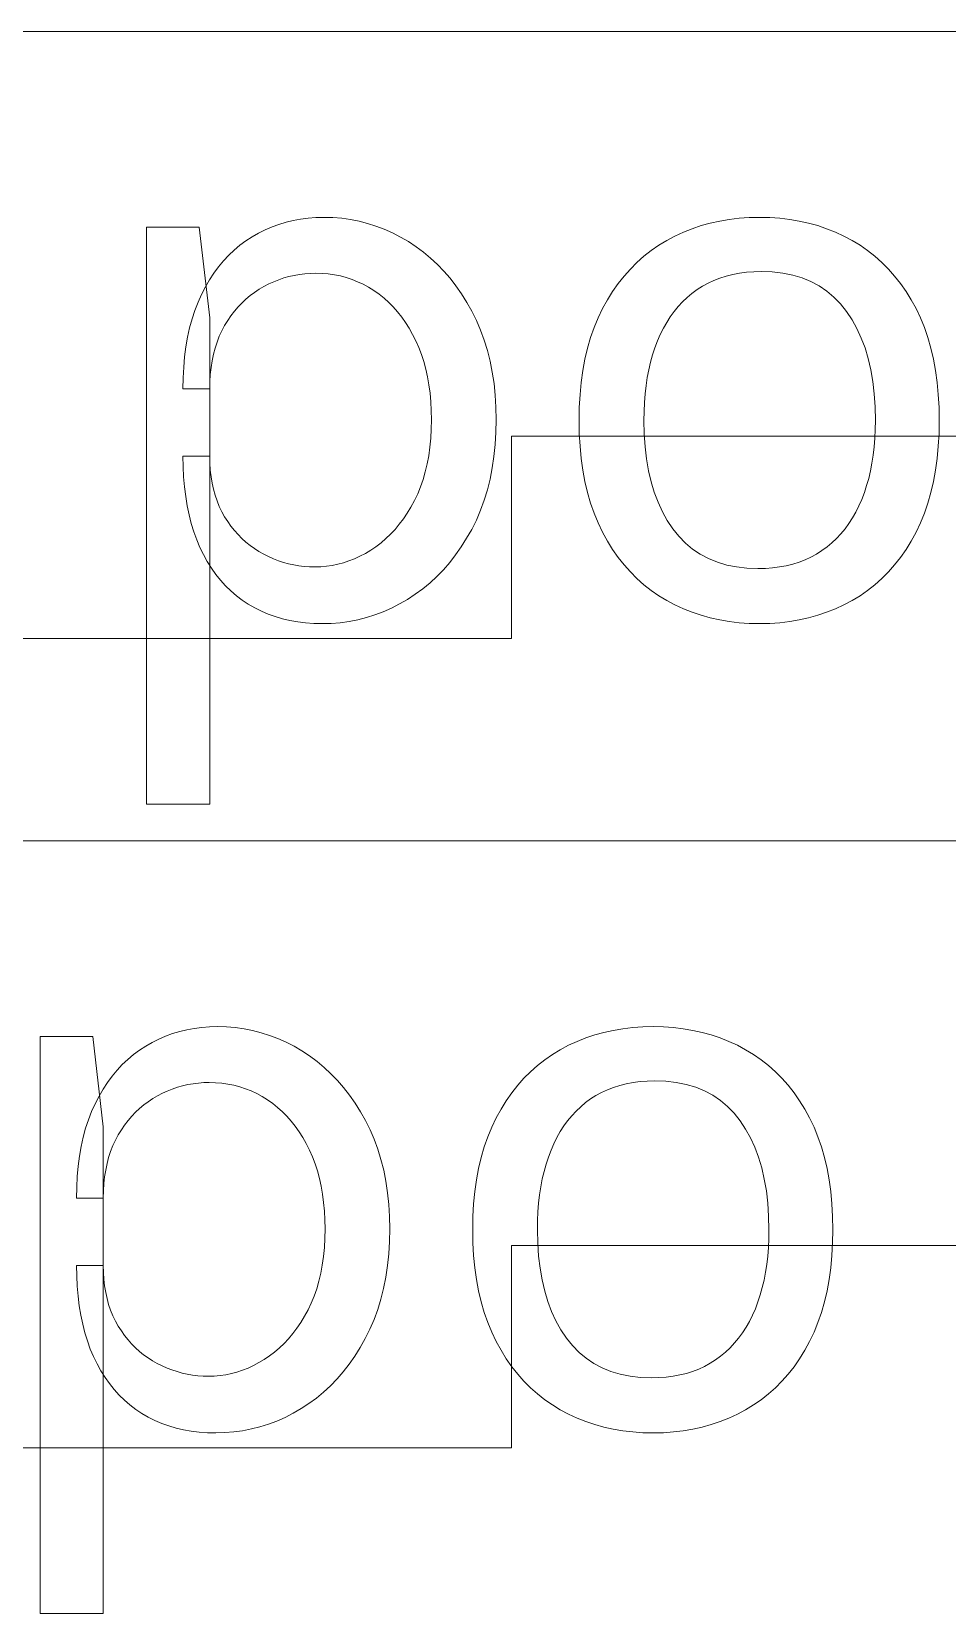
# Model space of a CAD drawing. Extents: x 0 to 393, y 0 to 389.
# Drawn here: x 58.88 to 72.46, y 341.55 to 365 of the extents above; entities that cross this region are included whole.
import ezdxf

# ---------------------------------------------------------------- set-up
doc = ezdxf.new("R2010")
doc.units = 0
doc.layers.get('0').update_dxf_attribs({"lineweight": 0})

msp = doc.modelspace()

# ---------------------------------------------------------------- linework, layer by layer
for p, q in [((138, 365), (6, 365)), ((62.449, 362.105), (62.551, 362.142)), ((62.551, 362.142), (62.657, 362.174)), ((62.657, 362.174), (62.764, 362.2)), ((62.764, 362.2), (62.873, 362.22)), ((62.873, 362.22), (62.985, 362.234)), ((62.985, 362.234), (63.1, 362.243)), ((63.1, 362.243), (63.216, 362.246)), ((63.216, 362.246), (63.216, 362.246)), ((63.216, 362.246), (63.35, 362.242)), ((63.35, 362.242), (63.481, 362.232)), ((63.481, 362.232), (63.611, 362.214)), ((63.611, 362.214), (63.739, 362.188)), ((63.739, 362.188), (63.866, 362.156)), ((63.866, 362.156), (63.99, 362.116)), ((68.811, 362.123), (68.947, 362.161)), ((68.947, 362.161), (69.086, 362.191)), ((69.086, 362.191), (69.229, 362.215)), ((69.229, 362.215), (69.375, 362.232)), ((69.375, 362.232), (69.525, 362.243)), ((69.525, 362.243), (69.678, 362.246)), ((69.678, 362.246), (69.678, 362.246)), ((69.678, 362.246), (69.83, 362.243)), ((69.83, 362.243), (69.979, 362.232)), ((69.979, 362.232), (70.124, 362.215)), ((70.124, 362.215), (70.266, 362.191)), ((70.266, 362.191), (70.405, 362.161)), ((70.405, 362.161), (70.54, 362.123)), ((60.588, 353.546), (60.588, 362.102)), ((60.588, 362.102), (61.368, 362.102)), ((61.368, 362.102), (61.524, 360.758)), ((61.972, 361.832), (62.061, 361.898)), ((62.061, 361.898), (62.154, 361.958)), ((62.154, 361.958), (62.25, 362.013)), ((62.25, 362.013), (62.348, 362.062)), ((62.348, 362.062), (62.449, 362.105)), ((63.99, 362.116), (64.113, 362.07)), ((64.113, 362.07), (64.234, 362.016)), ((64.234, 362.016), (64.353, 361.954)), ((64.353, 361.954), (64.47, 361.886)), ((68.183, 361.832), (68.301, 361.904)), ((68.301, 361.904), (68.423, 361.969)), ((68.423, 361.969), (68.549, 362.027)), ((68.549, 362.027), (68.678, 362.078)), ((68.678, 362.078), (68.811, 362.123)), ((70.54, 362.123), (70.672, 362.078)), ((70.672, 362.078), (70.801, 362.027)), ((70.801, 362.027), (70.927, 361.969)), ((70.927, 361.969), (71.049, 361.904)), ((71.049, 361.904), (71.167, 361.832)), ((61.73, 361.6), (61.806, 361.683)), ((61.806, 361.683), (61.887, 361.76)), ((61.887, 361.76), (61.972, 361.832)), ((64.47, 361.886), (64.584, 361.811)), ((64.584, 361.811), (64.694, 361.73)), ((64.694, 361.73), (64.799, 361.642)), ((67.859, 361.578), (67.962, 361.669)), ((67.962, 361.669), (68.07, 361.754)), ((68.07, 361.754), (68.183, 361.832)), ((71.167, 361.832), (71.28, 361.754)), ((71.28, 361.754), (71.388, 361.669)), ((71.388, 361.669), (71.49, 361.578)), ((61.587, 361.418), (61.656, 361.512)), ((61.656, 361.512), (61.73, 361.6)), ((64.799, 361.642), (64.9, 361.548)), ((64.9, 361.548), (64.997, 361.448)), ((64.997, 361.448), (65.088, 361.342)), ((67.669, 361.376), (67.762, 361.48)), ((67.762, 361.48), (67.859, 361.578)), ((69.483, 361.431), (69.38, 361.418)), ((69.591, 361.439), (69.483, 361.431)), ((69.702, 361.442), (69.591, 361.439)), ((69.866, 361.436), (69.702, 361.442)), ((69.702, 361.442), (69.702, 361.442)), ((70.021, 361.418), (69.866, 361.436)), ((71.49, 361.578), (71.588, 361.48)), ((71.588, 361.48), (71.68, 361.376)), ((61.404, 361.103), (61.461, 361.214)), ((61.461, 361.214), (61.522, 361.319)), ((61.522, 361.319), (61.587, 361.418)), ((62.328, 361.22), (62.257, 361.179)), ((62.4, 361.258), (62.328, 361.22)), ((62.474, 361.291), (62.4, 361.258)), ((62.548, 361.321), (62.474, 361.291)), ((62.624, 361.347), (62.548, 361.321)), ((62.7, 361.368), (62.624, 361.347)), ((62.777, 361.386), (62.7, 361.368)), ((62.856, 361.4), (62.777, 361.386)), ((62.935, 361.41), (62.856, 361.4)), ((63.015, 361.416), (62.935, 361.41)), ((63.096, 361.418), (63.015, 361.416)), ((63.19, 361.415), (63.096, 361.418)), ((63.096, 361.418), (63.096, 361.418)), ((63.282, 361.408), (63.19, 361.415)), ((63.373, 361.395), (63.282, 361.408)), ((63.462, 361.377), (63.373, 361.395)), ((63.549, 361.353), (63.462, 361.377)), ((63.635, 361.325), (63.549, 361.353)), ((63.718, 361.292), (63.635, 361.325)), ((63.801, 361.253), (63.718, 361.292)), ((63.881, 361.209), (63.801, 361.253)), ((63.96, 361.16), (63.881, 361.209)), ((65.088, 361.342), (65.176, 361.229)), ((65.176, 361.229), (65.259, 361.11)), ((67.499, 361.148), (67.582, 361.265)), ((67.582, 361.265), (67.669, 361.376)), ((68.83, 361.226), (68.751, 361.175)), ((68.913, 361.271), (68.83, 361.226)), ((68.999, 361.311), (68.913, 361.271)), ((69.089, 361.346), (68.999, 361.311)), ((69.182, 361.375), (69.089, 361.346)), ((69.279, 361.399), (69.182, 361.375)), ((69.38, 361.418), (69.279, 361.399)), ((70.169, 361.389), (70.021, 361.418)), ((70.308, 361.347), (70.169, 361.389)), ((70.439, 361.294), (70.308, 361.347)), ((70.561, 361.229), (70.439, 361.294)), ((70.675, 361.152), (70.561, 361.229)), ((71.68, 361.376), (71.767, 361.265)), ((71.767, 361.265), (71.849, 361.148)), ((61.305, 360.866), (61.352, 360.987)), ((61.352, 360.987), (61.404, 361.103)), ((62.003, 360.976), (61.946, 360.917)), ((62.062, 361.032), (62.003, 360.976)), ((62.124, 361.085), (62.062, 361.032)), ((62.19, 361.133), (62.124, 361.085)), ((62.257, 361.179), (62.19, 361.133)), ((64.036, 361.106), (63.96, 361.16)), ((64.11, 361.048), (64.036, 361.106)), ((64.18, 360.985), (64.11, 361.048)), ((64.247, 360.917), (64.18, 360.985)), ((65.259, 361.11), (65.338, 360.985)), ((65.338, 360.985), (65.412, 360.854)), ((67.35, 360.893), (67.422, 361.024)), ((67.422, 361.024), (67.499, 361.148)), ((68.536, 360.994), (68.471, 360.925)), ((68.604, 361.059), (68.536, 360.994)), ((68.675, 361.119), (68.604, 361.059)), ((68.751, 361.175), (68.675, 361.119)), ((70.781, 361.064), (70.675, 361.152)), ((70.879, 360.963), (70.781, 361.064)), ((70.968, 360.851), (70.879, 360.963)), ((71.849, 361.148), (71.925, 361.024)), ((71.925, 361.024), (71.997, 360.893)), ((61.227, 360.607), (61.263, 360.739)), ((61.263, 360.739), (61.305, 360.866)), ((61.524, 360.758), (61.524, 353.546)), ((61.84, 360.786), (61.792, 360.715)), ((61.892, 360.853), (61.84, 360.786)), ((61.946, 360.917), (61.892, 360.853)), ((64.31, 360.845), (64.247, 360.917)), ((64.371, 360.768), (64.31, 360.845)), ((64.428, 360.687), (64.371, 360.768)), ((65.412, 360.854), (65.48, 360.717)), ((67.225, 360.613), (67.284, 360.756)), ((67.284, 360.756), (67.35, 360.893)), ((68.354, 360.773), (68.3, 360.689)), ((68.41, 360.851), (68.354, 360.773)), ((68.471, 360.925), (68.41, 360.851)), ((71.049, 360.728), (70.968, 360.851)), ((71.121, 360.597), (71.049, 360.728)), ((71.997, 360.893), (72.063, 360.756)), ((72.063, 360.756), (72.121, 360.613)), ((61.197, 360.469), (61.227, 360.607)), ((61.704, 360.563), (61.666, 360.482)), ((61.746, 360.641), (61.704, 360.563)), ((61.792, 360.715), (61.746, 360.641)), ((64.482, 360.601), (64.428, 360.687)), ((64.533, 360.511), (64.482, 360.601)), ((64.581, 360.416), (64.533, 360.511)), ((65.48, 360.717), (65.542, 360.575)), ((65.542, 360.575), (65.596, 360.427)), ((67.173, 360.463), (67.225, 360.613)), ((68.205, 360.51), (68.163, 360.413)), ((68.251, 360.602), (68.205, 360.51)), ((68.3, 360.689), (68.251, 360.602)), ((71.185, 360.457), (71.121, 360.597)), ((72.121, 360.613), (72.173, 360.463)), ((61.153, 360.178), (61.172, 360.326)), ((61.172, 360.326), (61.197, 360.469)), ((61.604, 360.308), (61.58, 360.216)), ((61.633, 360.396), (61.604, 360.308)), ((61.666, 360.482), (61.633, 360.396)), ((64.625, 360.317), (64.581, 360.416)), ((64.664, 360.214), (64.625, 360.317)), ((65.596, 360.427), (65.642, 360.274)), ((65.642, 360.274), (65.682, 360.116)), ((67.089, 360.144), (67.127, 360.306)), ((67.127, 360.306), (67.173, 360.463)), ((68.125, 360.312), (68.091, 360.207)), ((68.163, 360.413), (68.125, 360.312)), ((71.241, 360.309), (71.185, 360.457)), ((71.288, 360.151), (71.241, 360.309)), ((72.173, 360.463), (72.218, 360.306)), ((72.218, 360.306), (72.256, 360.144)), ((61.131, 359.866), (61.139, 360.025)), ((61.139, 360.025), (61.153, 360.178)), ((61.544, 360.021), (61.533, 359.918)), ((61.56, 360.12), (61.544, 360.021)), ((61.58, 360.216), (61.56, 360.12)), ((64.699, 360.107), (64.664, 360.214)), ((64.729, 359.996), (64.699, 360.107)), ((65.682, 360.116), (65.714, 359.953)), ((67.058, 359.975), (67.089, 360.144)), ((68.06, 360.099), (68.034, 359.987)), ((68.091, 360.207), (68.06, 360.099)), ((71.326, 359.985), (71.288, 360.151)), ((72.256, 360.144), (72.287, 359.975)), ((61.128, 359.702), (61.131, 359.866)), ((61.526, 359.812), (61.524, 359.702)), ((61.533, 359.918), (61.526, 359.812)), ((64.754, 359.88), (64.729, 359.996)), ((64.775, 359.762), (64.754, 359.88)), ((65.714, 359.953), (65.74, 359.784)), ((67.016, 359.617), (67.033, 359.799)), ((67.033, 359.799), (67.058, 359.975)), ((68.012, 359.871), (67.994, 359.751)), ((68.034, 359.987), (68.012, 359.871)), ((71.356, 359.81), (71.326, 359.985)), ((71.377, 359.627), (71.356, 359.81)), ((72.287, 359.975), (72.311, 359.799)), ((72.311, 359.799), (72.328, 359.617)), ((61.524, 359.702), (61.128, 359.702)), ((61.524, 359.702), (61.524, 359.702)), ((64.791, 359.639), (64.775, 359.762)), ((64.803, 359.512), (64.791, 359.639)), ((65.74, 359.784), (65.758, 359.61)), ((65.758, 359.61), (65.768, 359.431)), ((67.005, 359.429), (67.016, 359.617)), ((67.98, 359.627), (67.97, 359.5)), ((67.994, 359.751), (67.98, 359.627)), ((71.39, 359.435), (71.377, 359.627)), ((72.328, 359.617), (72.339, 359.429)), ((64.81, 359.381), (64.803, 359.512)), ((64.812, 359.246), (64.81, 359.381)), ((65.768, 359.431), (65.772, 359.246)), ((67.002, 359.234), (67.005, 359.429)), ((67.964, 359.369), (67.962, 359.234)), ((67.97, 359.5), (67.964, 359.369)), ((71.394, 359.234), (71.39, 359.435)), ((72.339, 359.429), (72.342, 359.234)), ((64.802, 358.97), (64.809, 359.105)), ((64.809, 359.105), (64.812, 359.246)), ((64.812, 359.246), (64.812, 359.246)), ((65.772, 359.246), (65.768, 359.059)), ((65.772, 359.246), (65.772, 359.246)), ((67.005, 359.04), (67.002, 359.234)), ((67.002, 359.234), (67.002, 359.234)), ((67.962, 359.234), (67.962, 359.234)), ((67.962, 359.234), (67.966, 359.035)), ((71.386, 358.97), (71.392, 359.1)), ((71.392, 359.1), (71.394, 359.234)), ((71.394, 359.234), (71.394, 359.234)), ((72.342, 359.234), (72.339, 359.04)), ((72.342, 359.234), (72.342, 359.234)), ((64.789, 358.838), (64.802, 358.97)), ((65.757, 358.878), (65.739, 358.702)), ((65.768, 359.059), (65.757, 358.878)), ((66, 356), (66, 359)), ((66, 359), (78, 359)), ((67.016, 358.853), (67.005, 359.04)), ((67.033, 358.672), (67.016, 358.853)), ((67.966, 359.035), (67.979, 358.845)), ((71.376, 358.844), (71.386, 358.97)), ((72.328, 358.853), (72.311, 358.672)), ((72.339, 359.04), (72.328, 358.853)), ((61.131, 358.549), (61.128, 358.706)), ((61.128, 358.706), (61.128, 358.706)), ((61.128, 358.706), (61.524, 358.706)), ((61.524, 358.706), (61.526, 358.601)), ((64.749, 358.589), (64.772, 358.711)), ((64.772, 358.711), (64.789, 358.838)), ((65.739, 358.702), (65.714, 358.531)), ((67.058, 358.497), (67.033, 358.672)), ((67.979, 358.845), (68.001, 358.664)), ((68.001, 358.664), (68.031, 358.49)), ((71.344, 358.603), (71.362, 358.721)), ((71.362, 358.721), (71.376, 358.844)), ((72.311, 358.672), (72.287, 358.497)), ((61.138, 358.397), (61.131, 358.549)), ((61.151, 358.249), (61.138, 358.397)), ((61.526, 358.601), (61.533, 358.499)), ((61.533, 358.499), (61.544, 358.401)), ((61.544, 358.401), (61.56, 358.306)), ((64.689, 358.358), (64.721, 358.471)), ((64.721, 358.471), (64.749, 358.589)), ((65.714, 358.531), (65.681, 358.365)), ((67.089, 358.328), (67.058, 358.497)), ((68.031, 358.49), (68.069, 358.326)), ((71.296, 358.376), (71.322, 358.487)), ((71.322, 358.487), (71.344, 358.603)), ((72.287, 358.497), (72.256, 358.328)), ((61.168, 358.106), (61.151, 358.249)), ((61.56, 358.306), (61.58, 358.214)), ((61.58, 358.214), (61.604, 358.126)), ((64.56, 358.046), (64.608, 358.145)), ((64.608, 358.145), (64.651, 358.25)), ((64.651, 358.25), (64.689, 358.358)), ((65.641, 358.206), (65.594, 358.051)), ((65.681, 358.365), (65.641, 358.206)), ((67.127, 358.166), (67.089, 358.328)), ((67.173, 358.009), (67.127, 358.166)), ((68.069, 358.326), (68.116, 358.169)), ((68.116, 358.169), (68.172, 358.022)), ((71.193, 358.064), (71.231, 358.164)), ((71.231, 358.164), (71.265, 358.268)), ((71.265, 358.268), (71.296, 358.376)), ((72.218, 358.166), (72.173, 358.009)), ((72.256, 358.328), (72.218, 358.166)), ((61.191, 357.969), (61.168, 358.106)), ((61.219, 357.836), (61.191, 357.969)), ((61.604, 358.126), (61.633, 358.041)), ((61.633, 358.041), (61.666, 357.959)), ((61.666, 357.959), (61.704, 357.881)), ((64.453, 357.861), (64.508, 357.951)), ((64.508, 357.951), (64.56, 358.046)), ((65.594, 358.051), (65.54, 357.902)), ((67.225, 357.859), (67.173, 358.009)), ((68.172, 358.022), (68.237, 357.882)), ((71.105, 357.876), (71.151, 357.968)), ((71.151, 357.968), (71.193, 358.064)), ((72.173, 358.009), (72.121, 357.859)), ((61.251, 357.708), (61.219, 357.836)), ((61.289, 357.585), (61.251, 357.708)), ((61.704, 357.881), (61.746, 357.806)), ((61.746, 357.806), (61.792, 357.735)), ((61.792, 357.735), (61.84, 357.667)), ((64.272, 357.619), (64.335, 357.695)), ((64.335, 357.695), (64.396, 357.776)), ((64.396, 357.776), (64.453, 357.861)), ((65.478, 357.758), (65.409, 357.62)), ((65.54, 357.902), (65.478, 357.758)), ((67.284, 357.716), (67.225, 357.859)), ((67.35, 357.578), (67.284, 357.716)), ((68.237, 357.882), (68.309, 357.751)), ((68.309, 357.751), (68.391, 357.629)), ((70.945, 357.628), (71.002, 357.706)), ((71.002, 357.706), (71.055, 357.789)), ((71.055, 357.789), (71.105, 357.876)), ((72.063, 357.716), (71.997, 357.578)), ((72.121, 357.859), (72.063, 357.716)), ((61.332, 357.466), (61.289, 357.585)), ((61.38, 357.353), (61.332, 357.466)), ((61.84, 357.667), (61.891, 357.602)), ((61.891, 357.602), (61.945, 357.542)), ((61.945, 357.542), (62.002, 357.484)), ((62.002, 357.484), (62.061, 357.431)), ((64.065, 357.42), (64.137, 357.482)), ((64.137, 357.482), (64.206, 357.548)), ((64.206, 357.548), (64.272, 357.619)), ((65.334, 357.488), (65.255, 357.362)), ((65.409, 357.62), (65.334, 357.488)), ((67.422, 357.447), (67.35, 357.578)), ((67.499, 357.322), (67.422, 357.447)), ((68.391, 357.629), (68.481, 357.517)), ((68.481, 357.517), (68.579, 357.416)), ((70.75, 357.421), (70.819, 357.485)), ((70.819, 357.485), (70.884, 357.555)), ((70.884, 357.555), (70.945, 357.628)), ((71.925, 357.447), (71.849, 357.322)), ((71.997, 357.578), (71.925, 357.447)), ((61.433, 357.245), (61.38, 357.353)), ((61.489, 357.142), (61.433, 357.245)), ((62.061, 357.431), (62.123, 357.38)), ((62.123, 357.38), (62.188, 357.334)), ((62.188, 357.334), (62.255, 357.291)), ((62.255, 357.291), (62.325, 357.251)), ((62.325, 357.251), (62.397, 357.215)), ((62.397, 357.215), (62.47, 357.183)), ((63.671, 357.184), (63.752, 357.221)), ((63.752, 357.221), (63.832, 357.264)), ((63.832, 357.264), (63.912, 357.311)), ((63.912, 357.311), (63.99, 357.363)), ((63.99, 357.363), (64.065, 357.42)), ((65.171, 357.242), (65.083, 357.128)), ((65.255, 357.362), (65.171, 357.242)), ((67.582, 357.204), (67.499, 357.322)), ((68.579, 357.416), (68.685, 357.328)), ((68.685, 357.328), (68.799, 357.251)), ((68.799, 357.251), (68.921, 357.186)), ((70.353, 357.169), (70.439, 357.209)), ((70.439, 357.209), (70.522, 357.254)), ((70.522, 357.254), (70.602, 357.305)), ((70.602, 357.305), (70.678, 357.361)), ((70.678, 357.361), (70.75, 357.421)), ((71.849, 357.322), (71.767, 357.204)), ((61.55, 357.044), (61.489, 357.142)), ((61.616, 356.952), (61.55, 357.044)), ((62.47, 357.183), (62.543, 357.155)), ((62.543, 357.155), (62.618, 357.13)), ((62.618, 357.13), (62.693, 357.109)), ((62.693, 357.109), (62.77, 357.092)), ((62.77, 357.092), (62.847, 357.079)), ((62.847, 357.079), (62.925, 357.07)), ((62.925, 357.07), (63.004, 357.064)), ((63.004, 357.064), (63.084, 357.062)), ((63.084, 357.062), (63.17, 357.064)), ((63.084, 357.062), (63.084, 357.062)), ((63.17, 357.064), (63.255, 357.072)), ((63.255, 357.072), (63.34, 357.084)), ((63.34, 357.084), (63.424, 357.102)), ((63.424, 357.102), (63.507, 357.124)), ((63.507, 357.124), (63.589, 357.152)), ((63.589, 357.152), (63.671, 357.184)), ((64.99, 357.022), (64.892, 356.921)), ((65.083, 357.128), (64.99, 357.022)), ((67.669, 357.093), (67.582, 357.204)), ((67.762, 356.988), (67.669, 357.093)), ((67.859, 356.89), (67.762, 356.988)), ((68.921, 357.186), (69.052, 357.133)), ((69.052, 357.133), (69.19, 357.091)), ((69.19, 357.091), (69.337, 357.062)), ((69.337, 357.062), (69.491, 357.044)), ((69.491, 357.044), (69.654, 357.038)), ((69.654, 357.038), (69.764, 357.041)), ((69.654, 357.038), (69.654, 357.038)), ((69.654, 357.038), (69.654, 357.038)), ((69.764, 357.041), (69.87, 357.049)), ((69.87, 357.049), (69.974, 357.062)), ((69.974, 357.062), (70.074, 357.081)), ((70.074, 357.081), (70.17, 357.105)), ((70.17, 357.105), (70.263, 357.134)), ((70.263, 357.134), (70.353, 357.169)), ((71.588, 356.988), (71.49, 356.89)), ((71.68, 357.093), (71.588, 356.988)), ((71.767, 357.204), (71.68, 357.093)), ((61.685, 356.865), (61.616, 356.952)), ((61.759, 356.783), (61.685, 356.865)), ((61.837, 356.707), (61.759, 356.783)), ((64.684, 356.739), (64.573, 356.657)), ((64.791, 356.827), (64.684, 356.739)), ((64.892, 356.921), (64.791, 356.827)), ((67.962, 356.799), (67.859, 356.89)), ((68.07, 356.714), (67.962, 356.799)), ((71.388, 356.799), (71.28, 356.714)), ((71.49, 356.89), (71.388, 356.799)), ((61.92, 356.636), (61.837, 356.707)), ((62.006, 356.57), (61.92, 356.636)), ((62.097, 356.51), (62.006, 356.57)), ((62.192, 356.455), (62.097, 356.51)), ((64.34, 356.514), (64.219, 356.452)), ((64.458, 356.582), (64.34, 356.514)), ((64.573, 356.657), (64.458, 356.582)), ((68.183, 356.636), (68.07, 356.714)), ((68.301, 356.564), (68.183, 356.636)), ((68.423, 356.499), (68.301, 356.564)), ((71.049, 356.564), (70.927, 356.499)), ((71.167, 356.636), (71.049, 356.564)), ((71.28, 356.714), (71.167, 356.636)), ((62.29, 356.406), (62.192, 356.455)), ((62.391, 356.363), (62.29, 356.406)), ((62.495, 356.326), (62.391, 356.363)), ((62.603, 356.294), (62.495, 356.326)), ((62.714, 356.268), (62.603, 356.294)), ((62.829, 356.248), (62.714, 356.268)), ((63.72, 356.28), (63.591, 356.254)), ((63.848, 356.312), (63.72, 356.28)), ((63.973, 356.352), (63.848, 356.312)), ((64.097, 356.398), (63.973, 356.352)), ((64.219, 356.452), (64.097, 356.398)), ((68.549, 356.441), (68.423, 356.499)), ((68.678, 356.39), (68.549, 356.441)), ((68.811, 356.345), (68.678, 356.39)), ((68.947, 356.308), (68.811, 356.345)), ((69.086, 356.277), (68.947, 356.308)), ((69.229, 356.253), (69.086, 356.277)), ((70.266, 356.277), (70.124, 356.253)), ((70.405, 356.308), (70.266, 356.277)), ((70.54, 356.345), (70.405, 356.308)), ((70.672, 356.39), (70.54, 356.345)), ((70.801, 356.441), (70.672, 356.39)), ((70.927, 356.499), (70.801, 356.441)), ((62.947, 356.234), (62.829, 356.248)), ((63.068, 356.225), (62.947, 356.234)), ((63.192, 356.222), (63.068, 356.225)), ((63.327, 356.226), (63.192, 356.222)), ((63.192, 356.222), (63.192, 356.222)), ((63.192, 356.222), (63.192, 356.222)), ((63.46, 356.236), (63.327, 356.226)), ((63.591, 356.254), (63.46, 356.236)), ((69.375, 356.236), (69.229, 356.253)), ((69.525, 356.225), (69.375, 356.236)), ((69.678, 356.222), (69.525, 356.225)), ((69.83, 356.225), (69.678, 356.222)), ((69.678, 356.222), (69.678, 356.222)), ((69.678, 356.222), (69.678, 356.222)), ((69.979, 356.236), (69.83, 356.225)), ((70.124, 356.253), (69.979, 356.236)), ((54, 356), (66, 356)), ((61.524, 353.546), (60.588, 353.546)), ((61.524, 353.546), (61.524, 353.546)), ((138, 353), (6, 353)), ((60.973, 350.142), (61.079, 350.174)), ((61.079, 350.174), (61.186, 350.2)), ((61.186, 350.2), (61.295, 350.22)), ((61.295, 350.22), (61.407, 350.234)), ((61.407, 350.234), (61.522, 350.243)), ((61.522, 350.243), (61.638, 350.246)), ((61.638, 350.246), (61.638, 350.246)), ((61.638, 350.246), (61.772, 350.242)), ((61.772, 350.242), (61.903, 350.232)), ((61.903, 350.232), (62.033, 350.214)), ((62.033, 350.214), (62.161, 350.188)), ((62.161, 350.188), (62.288, 350.156)), ((67.369, 350.161), (67.508, 350.191)), ((67.508, 350.191), (67.651, 350.215)), ((67.651, 350.215), (67.797, 350.232)), ((67.797, 350.232), (67.947, 350.243)), ((67.947, 350.243), (68.1, 350.246)), ((68.1, 350.246), (68.1, 350.246)), ((68.1, 350.246), (68.252, 350.243)), ((68.252, 350.243), (68.401, 350.232)), ((68.401, 350.232), (68.546, 350.215)), ((68.546, 350.215), (68.688, 350.191)), ((68.688, 350.191), (68.827, 350.161)), ((59.01, 341.546), (59.01, 350.102)), ((59.01, 350.102), (59.79, 350.102)), ((59.79, 350.102), (59.946, 348.758)), ((60.483, 349.898), (60.576, 349.958)), ((60.576, 349.958), (60.672, 350.013)), ((60.672, 350.013), (60.77, 350.062)), ((60.77, 350.062), (60.871, 350.105)), ((60.871, 350.105), (60.973, 350.142)), ((62.288, 350.156), (62.412, 350.116)), ((62.412, 350.116), (62.535, 350.07)), ((62.535, 350.07), (62.656, 350.016)), ((62.656, 350.016), (62.775, 349.954)), ((62.775, 349.954), (62.892, 349.886)), ((66.723, 349.904), (66.845, 349.969)), ((66.845, 349.969), (66.971, 350.027)), ((66.971, 350.027), (67.1, 350.078)), ((67.1, 350.078), (67.233, 350.123)), ((67.233, 350.123), (67.369, 350.161)), ((68.827, 350.161), (68.962, 350.123)), ((68.962, 350.123), (69.094, 350.078)), ((69.094, 350.078), (69.223, 350.027)), ((69.223, 350.027), (69.349, 349.969)), ((69.349, 349.969), (69.471, 349.904)), ((60.228, 349.683), (60.309, 349.76)), ((60.309, 349.76), (60.394, 349.832)), ((60.394, 349.832), (60.483, 349.898)), ((62.892, 349.886), (63.006, 349.811)), ((63.006, 349.811), (63.116, 349.73)), ((63.116, 349.73), (63.221, 349.642)), ((66.384, 349.669), (66.492, 349.754)), ((66.492, 349.754), (66.605, 349.832)), ((66.605, 349.832), (66.723, 349.904)), ((69.471, 349.904), (69.589, 349.832)), ((69.589, 349.832), (69.702, 349.754)), ((69.702, 349.754), (69.81, 349.669)), ((60.009, 349.418), (60.078, 349.512)), ((60.078, 349.512), (60.151, 349.6)), ((60.151, 349.6), (60.228, 349.683)), ((63.221, 349.642), (63.322, 349.548)), ((63.322, 349.548), (63.419, 349.448)), ((66.091, 349.376), (66.184, 349.48)), ((66.184, 349.48), (66.281, 349.578)), ((66.281, 349.578), (66.384, 349.669)), ((69.81, 349.669), (69.912, 349.578)), ((69.912, 349.578), (70.01, 349.48)), ((70.01, 349.48), (70.102, 349.376)), ((59.883, 349.214), (59.944, 349.319)), ((59.944, 349.319), (60.009, 349.418)), ((60.822, 349.258), (60.75, 349.22)), ((60.896, 349.291), (60.822, 349.258)), ((60.97, 349.321), (60.896, 349.291)), ((61.046, 349.347), (60.97, 349.321)), ((61.122, 349.368), (61.046, 349.347)), ((61.199, 349.386), (61.122, 349.368)), ((61.278, 349.4), (61.199, 349.386)), ((61.357, 349.41), (61.278, 349.4)), ((61.437, 349.416), (61.357, 349.41)), ((61.518, 349.418), (61.437, 349.416)), ((61.612, 349.415), (61.518, 349.418)), ((61.518, 349.418), (61.518, 349.418)), ((61.704, 349.408), (61.612, 349.415)), ((61.795, 349.395), (61.704, 349.408)), ((61.884, 349.377), (61.795, 349.395)), ((61.971, 349.353), (61.884, 349.377)), ((62.057, 349.325), (61.971, 349.353)), ((62.14, 349.292), (62.057, 349.325)), ((62.223, 349.253), (62.14, 349.292)), ((62.303, 349.209), (62.223, 349.253)), ((63.419, 349.448), (63.51, 349.342)), ((63.51, 349.342), (63.598, 349.229)), ((65.921, 349.148), (66.004, 349.265)), ((66.004, 349.265), (66.091, 349.376)), ((67.335, 349.271), (67.252, 349.226)), ((67.421, 349.311), (67.335, 349.271)), ((67.511, 349.346), (67.421, 349.311)), ((67.604, 349.375), (67.511, 349.346)), ((67.701, 349.399), (67.604, 349.375)), ((67.802, 349.418), (67.701, 349.399)), ((67.905, 349.431), (67.802, 349.418)), ((68.013, 349.439), (67.905, 349.431)), ((68.124, 349.442), (68.013, 349.439)), ((68.288, 349.436), (68.124, 349.442)), ((68.124, 349.442), (68.124, 349.442)), ((68.443, 349.418), (68.288, 349.436)), ((68.591, 349.389), (68.443, 349.418)), ((68.73, 349.347), (68.591, 349.389)), ((68.861, 349.294), (68.73, 349.347)), ((68.983, 349.229), (68.861, 349.294)), ((70.102, 349.376), (70.189, 349.265)), ((70.189, 349.265), (70.271, 349.148)), ((59.774, 348.987), (59.826, 349.103)), ((59.826, 349.103), (59.883, 349.214)), ((60.484, 349.032), (60.425, 348.976)), ((60.546, 349.085), (60.484, 349.032)), ((60.612, 349.133), (60.546, 349.085)), ((60.679, 349.179), (60.612, 349.133)), ((60.75, 349.22), (60.679, 349.179)), ((62.382, 349.16), (62.303, 349.209)), ((62.458, 349.106), (62.382, 349.16)), ((62.532, 349.048), (62.458, 349.106)), ((62.602, 348.985), (62.532, 349.048)), ((63.598, 349.229), (63.681, 349.11)), ((63.681, 349.11), (63.76, 348.985)), ((65.772, 348.893), (65.844, 349.024)), ((65.844, 349.024), (65.921, 349.148)), ((67.026, 349.059), (66.958, 348.994)), ((67.097, 349.119), (67.026, 349.059)), ((67.173, 349.175), (67.097, 349.119)), ((67.252, 349.226), (67.173, 349.175)), ((69.097, 349.152), (68.983, 349.229)), ((69.203, 349.064), (69.097, 349.152)), ((69.301, 348.963), (69.203, 349.064)), ((70.271, 349.148), (70.347, 349.024)), ((70.347, 349.024), (70.419, 348.893)), ((59.685, 348.739), (59.727, 348.866)), ((59.727, 348.866), (59.774, 348.987)), ((60.262, 348.786), (60.214, 348.715)), ((60.314, 348.853), (60.262, 348.786)), ((60.368, 348.917), (60.314, 348.853)), ((60.425, 348.976), (60.368, 348.917)), ((62.669, 348.917), (62.602, 348.985)), ((62.732, 348.845), (62.669, 348.917)), ((62.793, 348.768), (62.732, 348.845)), ((62.85, 348.687), (62.793, 348.768)), ((63.76, 348.985), (63.834, 348.854)), ((63.834, 348.854), (63.902, 348.717)), ((65.706, 348.756), (65.772, 348.893)), ((66.776, 348.773), (66.722, 348.689)), ((66.832, 348.851), (66.776, 348.773)), ((66.893, 348.925), (66.832, 348.851)), ((66.958, 348.994), (66.893, 348.925)), ((69.39, 348.851), (69.301, 348.963)), ((69.471, 348.728), (69.39, 348.851)), ((70.419, 348.893), (70.485, 348.756)), ((59.619, 348.469), (59.649, 348.607)), ((59.649, 348.607), (59.685, 348.739)), ((59.946, 348.758), (59.946, 341.546)), ((60.126, 348.563), (60.088, 348.482)), ((60.168, 348.641), (60.126, 348.563)), ((60.214, 348.715), (60.168, 348.641)), ((62.904, 348.601), (62.85, 348.687)), ((62.955, 348.511), (62.904, 348.601)), ((63.902, 348.717), (63.964, 348.575)), ((63.964, 348.575), (64.018, 348.427)), ((65.595, 348.463), (65.647, 348.613)), ((65.647, 348.613), (65.706, 348.756)), ((66.673, 348.602), (66.627, 348.51)), ((66.722, 348.689), (66.673, 348.602)), ((69.543, 348.597), (69.471, 348.728)), ((69.607, 348.457), (69.543, 348.597)), ((70.485, 348.756), (70.543, 348.613)), ((70.543, 348.613), (70.595, 348.463)), ((59.575, 348.178), (59.594, 348.326)), ((59.594, 348.326), (59.619, 348.469)), ((60.026, 348.308), (60.002, 348.216)), ((60.055, 348.396), (60.026, 348.308)), ((60.088, 348.482), (60.055, 348.396)), ((63.003, 348.416), (62.955, 348.511)), ((63.047, 348.317), (63.003, 348.416)), ((63.086, 348.214), (63.047, 348.317)), ((64.018, 348.427), (64.064, 348.274)), ((65.511, 348.144), (65.549, 348.306)), ((65.549, 348.306), (65.595, 348.463)), ((66.547, 348.312), (66.513, 348.207)), ((66.585, 348.413), (66.547, 348.312)), ((66.627, 348.51), (66.585, 348.413)), ((69.663, 348.309), (69.607, 348.457)), ((69.71, 348.151), (69.663, 348.309)), ((70.595, 348.463), (70.64, 348.306)), ((70.64, 348.306), (70.678, 348.144)), ((59.561, 348.025), (59.575, 348.178)), ((59.982, 348.12), (59.966, 348.021)), ((60.002, 348.216), (59.982, 348.12)), ((63.121, 348.107), (63.086, 348.214)), ((63.151, 347.996), (63.121, 348.107)), ((64.064, 348.274), (64.104, 348.116)), ((64.104, 348.116), (64.136, 347.953)), ((65.48, 347.975), (65.511, 348.144)), ((66.482, 348.099), (66.456, 347.987)), ((66.513, 348.207), (66.482, 348.099)), ((69.748, 347.985), (69.71, 348.151)), ((70.678, 348.144), (70.709, 347.975)), ((59.55, 347.702), (59.553, 347.866)), ((59.553, 347.866), (59.561, 348.025)), ((59.955, 347.918), (59.948, 347.812)), ((59.966, 348.021), (59.955, 347.918)), ((63.176, 347.88), (63.151, 347.996)), ((63.197, 347.762), (63.176, 347.88)), ((64.136, 347.953), (64.162, 347.784)), ((65.455, 347.799), (65.48, 347.975)), ((66.434, 347.871), (66.416, 347.751)), ((66.456, 347.987), (66.434, 347.871)), ((69.778, 347.81), (69.748, 347.985)), ((70.709, 347.975), (70.733, 347.799)), ((59.946, 347.702), (59.55, 347.702)), ((59.948, 347.812), (59.946, 347.702)), ((59.946, 347.702), (59.946, 347.702)), ((63.213, 347.639), (63.197, 347.762)), ((63.225, 347.512), (63.213, 347.639)), ((64.162, 347.784), (64.18, 347.61)), ((64.18, 347.61), (64.19, 347.431)), ((65.427, 347.429), (65.438, 347.617)), ((65.438, 347.617), (65.455, 347.799)), ((66.402, 347.627), (66.392, 347.5)), ((66.416, 347.751), (66.402, 347.627)), ((69.799, 347.627), (69.778, 347.81)), ((69.812, 347.435), (69.799, 347.627)), ((70.733, 347.799), (70.75, 347.617)), ((70.75, 347.617), (70.761, 347.429)), ((63.232, 347.381), (63.225, 347.512)), ((63.234, 347.246), (63.232, 347.381)), ((64.19, 347.431), (64.194, 347.246)), ((65.424, 347.234), (65.427, 347.429)), ((66.386, 347.369), (66.384, 347.234)), ((66.392, 347.5), (66.386, 347.369)), ((69.816, 347.234), (69.812, 347.435)), ((70.761, 347.429), (70.764, 347.234)), ((63.231, 347.105), (63.234, 347.246)), ((63.234, 347.246), (63.234, 347.246)), ((64.194, 347.246), (64.19, 347.059)), ((64.194, 347.246), (64.194, 347.246)), ((65.427, 347.04), (65.424, 347.234)), ((65.424, 347.234), (65.424, 347.234)), ((66.384, 347.234), (66.384, 347.234)), ((66.384, 347.234), (66.388, 347.035)), ((69.814, 347.1), (69.816, 347.234)), ((69.816, 347.234), (69.816, 347.234)), ((70.764, 347.234), (70.761, 347.04)), ((70.764, 347.234), (70.764, 347.234)), ((63.211, 346.838), (63.224, 346.97)), ((63.224, 346.97), (63.231, 347.105)), ((64.19, 347.059), (64.179, 346.878)), ((65.438, 346.853), (65.427, 347.04)), ((66, 344), (66, 347)), ((66, 347), (78, 347)), ((66.388, 347.035), (66.401, 346.845)), ((69.798, 346.844), (69.808, 346.97)), ((69.808, 346.97), (69.814, 347.1)), ((70.761, 347.04), (70.75, 346.853)), ((59.553, 346.549), (59.55, 346.706)), ((59.55, 346.706), (59.55, 346.706)), ((59.55, 346.706), (59.946, 346.706)), ((59.946, 346.706), (59.948, 346.601)), ((63.171, 346.589), (63.194, 346.711)), ((63.194, 346.711), (63.211, 346.838)), ((64.161, 346.702), (64.136, 346.531)), ((64.179, 346.878), (64.161, 346.702)), ((65.455, 346.672), (65.438, 346.853)), ((65.48, 346.497), (65.455, 346.672)), ((66.401, 346.845), (66.423, 346.664)), ((66.423, 346.664), (66.453, 346.49)), ((69.766, 346.603), (69.784, 346.721)), ((69.784, 346.721), (69.798, 346.844)), ((70.733, 346.672), (70.709, 346.497)), ((70.75, 346.853), (70.733, 346.672)), ((59.56, 346.397), (59.553, 346.549)), ((59.948, 346.601), (59.955, 346.499)), ((59.955, 346.499), (59.966, 346.401)), ((63.111, 346.358), (63.143, 346.471)), ((63.143, 346.471), (63.171, 346.589)), ((64.136, 346.531), (64.103, 346.365)), ((65.511, 346.328), (65.48, 346.497)), ((66.453, 346.49), (66.491, 346.326)), ((69.718, 346.376), (69.744, 346.487)), ((69.744, 346.487), (69.766, 346.603)), ((70.709, 346.497), (70.678, 346.328)), ((59.573, 346.249), (59.56, 346.397)), ((59.59, 346.106), (59.573, 346.249)), ((59.966, 346.401), (59.982, 346.306)), ((59.982, 346.306), (60.002, 346.214)), ((60.002, 346.214), (60.026, 346.126)), ((63.03, 346.145), (63.073, 346.25)), ((63.073, 346.25), (63.111, 346.358)), ((64.063, 346.206), (64.016, 346.051)), ((64.103, 346.365), (64.063, 346.206)), ((65.549, 346.166), (65.511, 346.328)), ((66.491, 346.326), (66.538, 346.169)), ((69.653, 346.164), (69.687, 346.268)), ((69.687, 346.268), (69.718, 346.376)), ((70.678, 346.328), (70.64, 346.166)), ((59.613, 345.969), (59.59, 346.106)), ((59.641, 345.836), (59.613, 345.969)), ((60.026, 346.126), (60.055, 346.041)), ((60.055, 346.041), (60.088, 345.959)), ((60.088, 345.959), (60.126, 345.881)), ((62.875, 345.861), (62.93, 345.951)), ((62.93, 345.951), (62.982, 346.046)), ((62.982, 346.046), (63.03, 346.145)), ((64.016, 346.051), (63.962, 345.902)), ((65.595, 346.009), (65.549, 346.166)), ((65.647, 345.859), (65.595, 346.009)), ((66.538, 346.169), (66.594, 346.022)), ((66.594, 346.022), (66.659, 345.882)), ((69.527, 345.876), (69.573, 345.968)), ((69.573, 345.968), (69.615, 346.064)), ((69.615, 346.064), (69.653, 346.164)), ((70.595, 346.009), (70.543, 345.859)), ((70.64, 346.166), (70.595, 346.009)), ((59.673, 345.708), (59.641, 345.836)), ((60.126, 345.881), (60.168, 345.806)), ((60.168, 345.806), (60.214, 345.735)), ((60.214, 345.735), (60.262, 345.667)), ((62.757, 345.695), (62.818, 345.776)), ((62.818, 345.776), (62.875, 345.861)), ((63.9, 345.758), (63.831, 345.62)), ((63.962, 345.902), (63.9, 345.758)), ((65.706, 345.716), (65.647, 345.859)), ((65.772, 345.578), (65.706, 345.716)), ((66.659, 345.882), (66.731, 345.751)), ((66.731, 345.751), (66.813, 345.629)), ((69.424, 345.706), (69.477, 345.789)), ((69.477, 345.789), (69.527, 345.876)), ((70.485, 345.716), (70.419, 345.578)), ((70.543, 345.859), (70.485, 345.716)), ((59.711, 345.585), (59.673, 345.708)), ((59.754, 345.466), (59.711, 345.585)), ((60.262, 345.667), (60.313, 345.602)), ((60.313, 345.602), (60.367, 345.542)), ((60.367, 345.542), (60.424, 345.484)), ((60.424, 345.484), (60.483, 345.431)), ((62.487, 345.42), (62.559, 345.482)), ((62.559, 345.482), (62.628, 345.548)), ((62.628, 345.548), (62.694, 345.619)), ((62.694, 345.619), (62.757, 345.695)), ((63.756, 345.488), (63.677, 345.362)), ((63.831, 345.62), (63.756, 345.488)), ((65.844, 345.447), (65.772, 345.578)), ((66.813, 345.629), (66.903, 345.517)), ((66.903, 345.517), (67.001, 345.416)), ((69.172, 345.421), (69.241, 345.485)), ((69.241, 345.485), (69.306, 345.555)), ((69.306, 345.555), (69.367, 345.628)), ((69.367, 345.628), (69.424, 345.706)), ((70.419, 345.578), (70.347, 345.447)), ((59.802, 345.353), (59.754, 345.466)), ((59.855, 345.245), (59.802, 345.353)), ((59.911, 345.142), (59.855, 345.245)), ((60.483, 345.431), (60.545, 345.38)), ((60.545, 345.38), (60.61, 345.334)), ((60.61, 345.334), (60.677, 345.291)), ((60.677, 345.291), (60.747, 345.251)), ((60.747, 345.251), (60.819, 345.215)), ((62.174, 345.221), (62.254, 345.264)), ((62.254, 345.264), (62.334, 345.311)), ((62.334, 345.311), (62.412, 345.363)), ((62.412, 345.363), (62.487, 345.42)), ((63.677, 345.362), (63.593, 345.242)), ((65.921, 345.322), (65.844, 345.447)), ((66.004, 345.204), (65.921, 345.322)), ((67.001, 345.416), (67.107, 345.328)), ((67.107, 345.328), (67.221, 345.251)), ((67.221, 345.251), (67.343, 345.186)), ((68.861, 345.209), (68.944, 345.254)), ((68.944, 345.254), (69.024, 345.305)), ((69.024, 345.305), (69.1, 345.361)), ((69.1, 345.361), (69.172, 345.421)), ((70.271, 345.322), (70.189, 345.204)), ((70.347, 345.447), (70.271, 345.322)), ((59.972, 345.044), (59.911, 345.142)), ((60.038, 344.952), (59.972, 345.044)), ((60.819, 345.215), (60.892, 345.183)), ((60.892, 345.183), (60.965, 345.155)), ((60.965, 345.155), (61.04, 345.13)), ((61.04, 345.13), (61.115, 345.109)), ((61.115, 345.109), (61.192, 345.092)), ((61.192, 345.092), (61.269, 345.079)), ((61.269, 345.079), (61.347, 345.07)), ((61.347, 345.07), (61.426, 345.064)), ((61.426, 345.064), (61.506, 345.062)), ((61.506, 345.062), (61.592, 345.064)), ((61.506, 345.062), (61.506, 345.062)), ((61.592, 345.064), (61.677, 345.072)), ((61.677, 345.072), (61.762, 345.084)), ((61.762, 345.084), (61.846, 345.102)), ((61.846, 345.102), (61.929, 345.124)), ((61.929, 345.124), (62.011, 345.152)), ((62.011, 345.152), (62.093, 345.184)), ((62.093, 345.184), (62.174, 345.221)), ((63.412, 345.022), (63.314, 344.921)), ((63.505, 345.128), (63.412, 345.022)), ((63.593, 345.242), (63.505, 345.128)), ((66.091, 345.093), (66.004, 345.204)), ((66.184, 344.988), (66.091, 345.093)), ((67.343, 345.186), (67.474, 345.133)), ((67.474, 345.133), (67.612, 345.091)), ((67.612, 345.091), (67.759, 345.062)), ((67.759, 345.062), (67.913, 345.044)), ((67.913, 345.044), (68.076, 345.038)), ((68.076, 345.038), (68.186, 345.041)), ((68.076, 345.038), (68.076, 345.038)), ((68.076, 345.038), (68.076, 345.038)), ((68.186, 345.041), (68.292, 345.049)), ((68.292, 345.049), (68.396, 345.062)), ((68.396, 345.062), (68.496, 345.081)), ((68.496, 345.081), (68.592, 345.105)), ((68.592, 345.105), (68.685, 345.134)), ((68.685, 345.134), (68.775, 345.169)), ((68.775, 345.169), (68.861, 345.209)), ((70.102, 345.093), (70.01, 344.988)), ((70.189, 345.204), (70.102, 345.093)), ((60.107, 344.865), (60.038, 344.952)), ((60.181, 344.783), (60.107, 344.865)), ((60.259, 344.707), (60.181, 344.783)), ((63.213, 344.827), (63.106, 344.739)), ((63.314, 344.921), (63.213, 344.827)), ((66.281, 344.89), (66.184, 344.988)), ((66.384, 344.799), (66.281, 344.89)), ((66.492, 344.714), (66.384, 344.799)), ((69.81, 344.799), (69.702, 344.714)), ((69.912, 344.89), (69.81, 344.799)), ((70.01, 344.988), (69.912, 344.89)), ((60.342, 344.636), (60.259, 344.707)), ((60.428, 344.57), (60.342, 344.636)), ((60.519, 344.51), (60.428, 344.57)), ((62.88, 344.582), (62.762, 344.514)), ((62.995, 344.657), (62.88, 344.582)), ((63.106, 344.739), (62.995, 344.657)), ((66.605, 344.636), (66.492, 344.714)), ((66.723, 344.564), (66.605, 344.636)), ((66.845, 344.499), (66.723, 344.564)), ((69.471, 344.564), (69.349, 344.499)), ((69.589, 344.636), (69.471, 344.564)), ((69.702, 344.714), (69.589, 344.636)), ((60.614, 344.455), (60.519, 344.51)), ((60.712, 344.406), (60.614, 344.455)), ((60.813, 344.363), (60.712, 344.406)), ((60.917, 344.326), (60.813, 344.363)), ((61.025, 344.294), (60.917, 344.326)), ((62.27, 344.312), (62.142, 344.28)), ((62.395, 344.352), (62.27, 344.312)), ((62.519, 344.398), (62.395, 344.352)), ((62.641, 344.452), (62.519, 344.398)), ((62.762, 344.514), (62.641, 344.452)), ((66.971, 344.441), (66.845, 344.499)), ((67.1, 344.39), (66.971, 344.441)), ((67.233, 344.345), (67.1, 344.39)), ((67.369, 344.308), (67.233, 344.345)), ((67.508, 344.277), (67.369, 344.308)), ((68.827, 344.308), (68.688, 344.277)), ((68.962, 344.345), (68.827, 344.308)), ((69.094, 344.39), (68.962, 344.345)), ((69.223, 344.441), (69.094, 344.39)), ((69.349, 344.499), (69.223, 344.441)), ((61.136, 344.268), (61.025, 344.294)), ((61.251, 344.248), (61.136, 344.268)), ((61.369, 344.234), (61.251, 344.248)), ((61.49, 344.225), (61.369, 344.234)), ((61.614, 344.222), (61.49, 344.225)), ((61.749, 344.226), (61.614, 344.222)), ((61.614, 344.222), (61.614, 344.222)), ((61.614, 344.222), (61.614, 344.222)), ((61.882, 344.236), (61.749, 344.226)), ((62.013, 344.254), (61.882, 344.236)), ((62.142, 344.28), (62.013, 344.254)), ((67.651, 344.253), (67.508, 344.277)), ((67.797, 344.236), (67.651, 344.253)), ((67.947, 344.225), (67.797, 344.236)), ((68.1, 344.222), (67.947, 344.225)), ((68.252, 344.225), (68.1, 344.222)), ((68.1, 344.222), (68.1, 344.222)), ((68.1, 344.222), (68.1, 344.222)), ((68.401, 344.236), (68.252, 344.225)), ((68.546, 344.253), (68.401, 344.236)), ((68.688, 344.277), (68.546, 344.253)), ((54, 344), (66, 344)), ((59.946, 341.546), (59.01, 341.546)), ((59.946, 341.546), (59.946, 341.546))]:
    msp.add_line(p, q)

doc.saveas('drawing.dxf')
